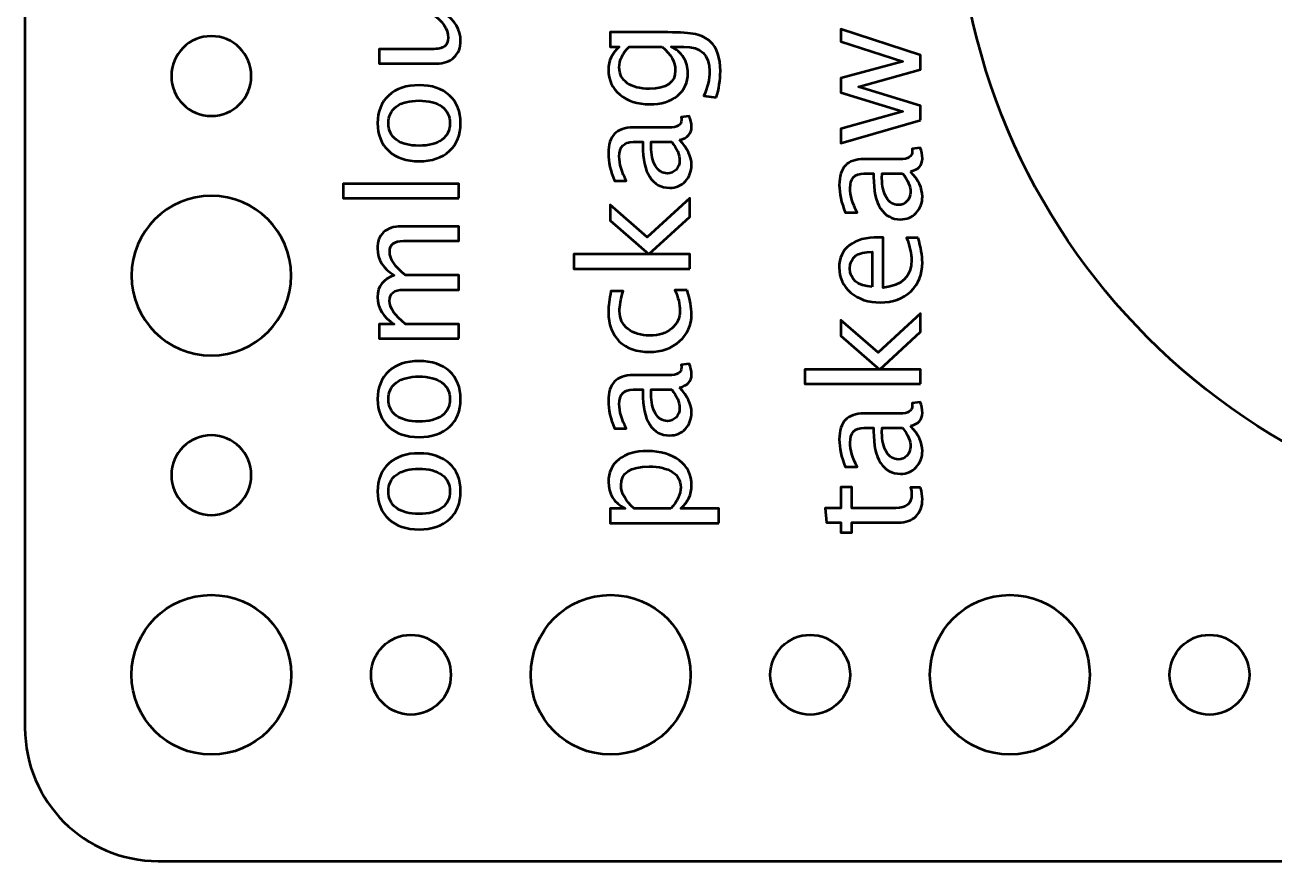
# Model space of a CAD drawing. Header units: centimetres. Extents: x -20.9 to 20.9, y -14.9 to 14.9.
# Drawn here: x -20.95 to -16.258, y -14.95 to -11.808 of the extents above; entities that cross this region are included whole.
import ezdxf

# ---------------------------------------------------------------- set-up
doc = ezdxf.new("R2010")
doc.units = ezdxf.units.CM
doc.header["$MEASUREMENT"] = 0
doc.layers.add('Layer 1', color=7, linetype='Continuous')

msp = doc.modelspace()

# ---------------------------------------------------------------- linework, layer by layer
at = {"layer": 'Layer 1', "lineweight": 53}
for centre, major_axis in [((-15, -11.25), (0, 2.45)), ((-20.24999, -14.25001), (0, 0.30001)), ((-18.74999, -14.25001), (0, 0.30001)), ((-17.24999, -14.25001), (0, 0.30001)), ((-19.5, -14.25), (0, 0.15)), ((-18, -14.25), (0, 0.15)), ((-16.5, -14.25), (0, 0.15))]:
    msp.add_ellipse(centre, major_axis=major_axis, ratio=1, dxfattribs=at)
for points, knots in [([(-20.95, -14.45), (-20.95, -14.45), (-20.95, 14.45), (-20.95, 14.45), (-20.95, 14.45), (-20.95, 14.72614), (-20.72614, 14.95), (-20.45, 14.95), (-20.45, 14.95), (-20.45, 14.95), (-0.55, 14.95), (-0.55, 14.95), (-0.55, 14.95), (-0.27386, 14.95), (-0.05, 14.72614), (-0.05, 14.45), (-0.05, 14.45), (-0.05, 14.45), (-0.05, -14.45), (-0.05, -14.45), (-0.05, -14.45), (-0.05, -14.72614), (-0.27386, -14.95), (-0.55, -14.95), (-0.55, -14.95), (-0.55, -14.95), (-20.45, -14.95), (-20.45, -14.95), (-20.45, -14.95), (-20.72614, -14.95), (-20.95, -14.72614), (-20.95, -14.45)], [0, 0, 0, 0, 0.1111111, 0.1111111, 0.1111111, 0.1111111, 0.2222222, 0.2222222, 0.2222222, 0.2222222, 0.3333333, 0.3333333, 0.3333333, 0.3333333, 0.4444444, 0.4444444, 0.4444444, 0.4444444, 0.5555556, 0.5555556, 0.5555556, 0.5555556, 0.6666667, 0.6666667, 0.6666667, 0.6666667, 0.7777778, 0.7777778, 0.7777778, 0.7777778, 1, 1, 1, 1]), ([(-20.4, -12), (-20.4, -11.91716), (-20.33284, -11.85), (-20.25, -11.85), (-20.25, -11.85), (-20.16716, -11.85), (-20.1, -11.91716), (-20.1, -12), (-20.1, -12), (-20.1, -12.08284), (-20.16716, -12.15), (-20.25, -12.15), (-20.25, -12.15), (-20.33284, -12.15), (-20.4, -12.08284), (-20.4, -12)], [0, 0, 0, 0, 0.2, 0.2, 0.2, 0.2, 0.4, 0.4, 0.4, 0.4, 0.6, 0.6, 0.6, 0.6, 1, 1, 1, 1]), ([(-20.55, -12.75), (-20.55, -12.58431), (-20.41569, -12.45), (-20.25, -12.45), (-20.25, -12.45), (-20.08431, -12.45), (-19.95, -12.58431), (-19.95, -12.75), (-19.95, -12.75), (-19.95, -12.91569), (-20.08431, -13.05), (-20.25, -13.05), (-20.25, -13.05), (-20.41569, -13.05), (-20.55, -12.91569), (-20.55, -12.75)], [0, 0, 0, 0, 0.2, 0.2, 0.2, 0.2, 0.4, 0.4, 0.4, 0.4, 0.6, 0.6, 0.6, 0.6, 1, 1, 1, 1]), ([(-20.4, -13.5), (-20.4, -13.41716), (-20.33284, -13.35), (-20.25, -13.35), (-20.25, -13.35), (-20.16716, -13.35), (-20.1, -13.41716), (-20.1, -13.5), (-20.1, -13.5), (-20.1, -13.58284), (-20.16716, -13.65), (-20.25, -13.65), (-20.25, -13.65), (-20.33284, -13.65), (-20.4, -13.58284), (-20.4, -13.5)], [0, 0, 0, 0, 0.2, 0.2, 0.2, 0.2, 0.4, 0.4, 0.4, 0.4, 0.6, 0.6, 0.6, 0.6, 1, 1, 1, 1])]:
    msp.add_open_spline(points, degree=3, knots=knots, dxfattribs=at)
at = {"layer": 'Layer 1', "color": 5, "lineweight": 53}
for points, knots in [([(-19.31998, -11.76203), (-19.31998, -11.76203), (-19.37624, -11.76203), (-19.37624, -11.76203), (-19.37624, -11.76203), (-19.33419, -11.79091), (-19.31321, -11.826), (-19.31321, -11.8672), (-19.31321, -11.8672), (-19.31321, -11.89336), (-19.32139, -11.91415), (-19.33785, -11.92957), (-19.33785, -11.92957), (-19.35432, -11.9451), (-19.37642, -11.95281), (-19.40436, -11.95281), (-19.40436, -11.95281), (-19.40436, -11.95281), (-19.61913, -11.95281), (-19.61913, -11.95281), (-19.61913, -11.95281), (-19.61913, -11.95281), (-19.61913, -11.89862), (-19.61913, -11.89862), (-19.61913, -11.89862), (-19.61913, -11.89862), (-19.42205, -11.89862), (-19.42205, -11.89862), (-19.42205, -11.89862), (-19.39957, -11.89862), (-19.38367, -11.89533), (-19.37426, -11.88884), (-19.37426, -11.88884), (-19.36476, -11.88226), (-19.36006, -11.87134), (-19.36006, -11.85601), (-19.36006, -11.85601), (-19.36006, -11.8229), (-19.38179, -11.79147), (-19.42534, -11.76203), (-19.42534, -11.76203), (-19.42534, -11.76203), (-19.61913, -11.76203), (-19.61913, -11.76203), (-19.61913, -11.76203), (-19.61913, -11.76203), (-19.61913, -11.70784), (-19.61913, -11.70784), (-19.61913, -11.70784), (-19.61913, -11.70784), (-19.31998, -11.70784), (-19.31998, -11.70784), (-19.31998, -11.70784), (-19.31998, -11.70784), (-19.31998, -11.76203), (-19.31998, -11.76203)], [0, 0, 0, 0, 0.0666667, 0.0666667, 0.0666667, 0.0666667, 0.1333333, 0.1333333, 0.1333333, 0.1333333, 0.2, 0.2, 0.2, 0.2, 0.2666667, 0.2666667, 0.2666667, 0.2666667, 0.3333333, 0.3333333, 0.3333333, 0.3333333, 0.4, 0.4, 0.4, 0.4, 0.4666667, 0.4666667, 0.4666667, 0.4666667, 0.5333333, 0.5333333, 0.5333333, 0.5333333, 0.6, 0.6, 0.6, 0.6, 0.6666667, 0.6666667, 0.6666667, 0.6666667, 0.7333333, 0.7333333, 0.7333333, 0.7333333, 0.8, 0.8, 0.8, 0.8, 0.8666667, 0.8666667, 0.8666667, 0.8666667, 1, 1, 1, 1]), ([(-17.58528, -12.16597), (-17.58528, -12.16597), (-17.88443, -12.25176), (-17.88443, -12.25176), (-17.88443, -12.25176), (-17.88443, -12.25176), (-17.88443, -12.19889), (-17.88443, -12.19889), (-17.88443, -12.19889), (-17.88443, -12.19889), (-17.65217, -12.13314), (-17.65217, -12.13314), (-17.65217, -12.13314), (-17.65217, -12.13314), (-17.88443, -12.06221), (-17.88443, -12.06221), (-17.88443, -12.06221), (-17.88443, -12.06221), (-17.88443, -12.00802), (-17.88443, -12.00802), (-17.88443, -12.00802), (-17.88443, -12.00802), (-17.65254, -11.94565), (-17.65254, -11.94565), (-17.65254, -11.94565), (-17.65254, -11.94565), (-17.88443, -11.8702), (-17.88443, -11.8702), (-17.88443, -11.8702), (-17.88443, -11.8702), (-17.88443, -11.82392), (-17.88443, -11.82392), (-17.88443, -11.82392), (-17.88443, -11.82392), (-17.58528, -11.92157), (-17.58528, -11.92157), (-17.58528, -11.92157), (-17.58528, -11.92157), (-17.58528, -11.97575), (-17.58528, -11.97575), (-17.58528, -11.97575), (-17.58528, -11.97575), (-17.81858, -12.03991), (-17.81858, -12.03991), (-17.81858, -12.03991), (-17.81858, -12.03991), (-17.58528, -12.11178), (-17.58528, -12.11178), (-17.58528, -12.11178), (-17.58528, -12.11178), (-17.58528, -12.16597), (-17.58528, -12.16597)], [0, 0, 0, 0, 0.0714286, 0.0714286, 0.0714286, 0.0714286, 0.1428571, 0.1428571, 0.1428571, 0.1428571, 0.2142857, 0.2142857, 0.2142857, 0.2142857, 0.2857143, 0.2857143, 0.2857143, 0.2857143, 0.3571429, 0.3571429, 0.3571429, 0.3571429, 0.4285714, 0.4285714, 0.4285714, 0.4285714, 0.5, 0.5, 0.5, 0.5, 0.5714286, 0.5714286, 0.5714286, 0.5714286, 0.6428571, 0.6428571, 0.6428571, 0.6428571, 0.7142857, 0.7142857, 0.7142857, 0.7142857, 0.7857143, 0.7857143, 0.7857143, 0.7857143, 0.8571429, 0.8571429, 0.8571429, 0.8571429, 1, 1, 1, 1]), ([(-18.35329, -12.08111), (-18.35329, -12.08111), (-18.40014, -12.07472), (-18.40014, -12.07472), (-18.40014, -12.07472), (-18.38546, -12.0433), (-18.37812, -12.01216), (-18.37812, -11.9814), (-18.37812, -11.9814), (-18.37812, -11.92034), (-18.41049, -11.88977), (-18.47511, -11.88977), (-18.47511, -11.88977), (-18.47511, -11.88977), (-18.52215, -11.88977), (-18.52215, -11.88977), (-18.52215, -11.88977), (-18.5023, -11.89918), (-18.48697, -11.91254), (-18.47596, -11.92994), (-18.47596, -11.92994), (-18.46495, -11.94734), (-18.4594, -11.96672), (-18.4594, -11.98808), (-18.4594, -11.98808), (-18.4594, -12.02429), (-18.47239, -12.05299), (-18.49835, -12.07415), (-18.49835, -12.07415), (-18.52431, -12.09532), (-18.5595, -12.10595), (-18.6039, -12.10595), (-18.6039, -12.10595), (-18.64934, -12.10595), (-18.6864, -12.09391), (-18.71509, -12.06983), (-18.71509, -12.06983), (-18.74369, -12.04565), (-18.75799, -12.01451), (-18.75799, -11.97622), (-18.75799, -11.97622), (-18.75799, -11.94273), (-18.74445, -11.91385), (-18.71726, -11.88977), (-18.71726, -11.88977), (-18.71726, -11.88977), (-18.75178, -11.88977), (-18.75178, -11.88977), (-18.75178, -11.88977), (-18.75178, -11.88977), (-18.75178, -11.83558), (-18.75178, -11.83558), (-18.75178, -11.83558), (-18.75178, -11.83558), (-18.53429, -11.83558), (-18.53429, -11.83558), (-18.53429, -11.83558), (-18.48753, -11.83558), (-18.45291, -11.83803), (-18.43043, -11.84292), (-18.43043, -11.84292), (-18.40795, -11.84772), (-18.38951, -11.85694), (-18.37521, -11.8703), (-18.37521, -11.8703), (-18.35009, -11.894), (-18.33748, -11.93107), (-18.33748, -11.9814), (-18.33748, -11.9814), (-18.33748, -12.01592), (-18.34275, -12.04913), (-18.35329, -12.08111)], [0, 0, 0, 0, 0.0526316, 0.0526316, 0.0526316, 0.0526316, 0.1052632, 0.1052632, 0.1052632, 0.1052632, 0.1578947, 0.1578947, 0.1578947, 0.1578947, 0.2105263, 0.2105263, 0.2105263, 0.2105263, 0.2631579, 0.2631579, 0.2631579, 0.2631579, 0.3157895, 0.3157895, 0.3157895, 0.3157895, 0.3684211, 0.3684211, 0.3684211, 0.3684211, 0.4210526, 0.4210526, 0.4210526, 0.4210526, 0.4736842, 0.4736842, 0.4736842, 0.4736842, 0.5263158, 0.5263158, 0.5263158, 0.5263158, 0.5789474, 0.5789474, 0.5789474, 0.5789474, 0.6315789, 0.6315789, 0.6315789, 0.6315789, 0.6842105, 0.6842105, 0.6842105, 0.6842105, 0.7368421, 0.7368421, 0.7368421, 0.7368421, 0.7894737, 0.7894737, 0.7894737, 0.7894737, 0.8421053, 0.8421053, 0.8421053, 0.8421053, 0.8947368, 0.8947368, 0.8947368, 0.8947368, 1, 1, 1, 1]), ([(-18.55611, -11.88977), (-18.55611, -11.88977), (-18.68019, -11.88977), (-18.68019, -11.88977), (-18.68019, -11.88977), (-18.70493, -11.91366), (-18.71735, -11.93972), (-18.71735, -11.96785), (-18.71735, -11.96785), (-18.71735, -11.99287), (-18.70738, -12.01244), (-18.68734, -12.02655), (-18.68734, -12.02655), (-18.6674, -12.04076), (-18.63965, -12.04781), (-18.60428, -12.04781), (-18.60428, -12.04781), (-18.53927, -12.04781), (-18.50682, -12.02476), (-18.50682, -11.97857), (-18.50682, -11.97857), (-18.50682, -11.94715), (-18.52328, -11.91752), (-18.55611, -11.88977)], [0, 0, 0, 0, 0.1428571, 0.1428571, 0.1428571, 0.1428571, 0.2857143, 0.2857143, 0.2857143, 0.2857143, 0.4285714, 0.4285714, 0.4285714, 0.4285714, 0.5714286, 0.5714286, 0.5714286, 0.5714286, 0.7142857, 0.7142857, 0.7142857, 0.7142857, 1, 1, 1, 1]), ([(-19.31321, -12.17708), (-19.31321, -12.22101), (-19.32722, -12.25582), (-19.35526, -12.2814), (-19.35526, -12.2814), (-19.38329, -12.30709), (-19.42139, -12.31988), (-19.46946, -12.31988), (-19.46946, -12.31988), (-19.51744, -12.31988), (-19.55545, -12.30709), (-19.58339, -12.2814), (-19.58339, -12.2814), (-19.61133, -12.25582), (-19.62534, -12.22101), (-19.62534, -12.17708), (-19.62534, -12.17708), (-19.62534, -12.13314), (-19.61133, -12.09834), (-19.58339, -12.07275), (-19.58339, -12.07275), (-19.55545, -12.04707), (-19.51744, -12.03427), (-19.46946, -12.03427), (-19.46946, -12.03427), (-19.42139, -12.03427), (-19.38329, -12.04707), (-19.35526, -12.07275), (-19.35526, -12.07275), (-19.32722, -12.09834), (-19.31321, -12.13314), (-19.31321, -12.17708)], [0, 0, 0, 0, 0.1111111, 0.1111111, 0.1111111, 0.1111111, 0.2222222, 0.2222222, 0.2222222, 0.2222222, 0.3333333, 0.3333333, 0.3333333, 0.3333333, 0.4444444, 0.4444444, 0.4444444, 0.4444444, 0.5555556, 0.5555556, 0.5555556, 0.5555556, 0.6666667, 0.6666667, 0.6666667, 0.6666667, 0.7777778, 0.7777778, 0.7777778, 0.7777778, 1, 1, 1, 1]), ([(-19.35385, -12.17717), (-19.35385, -12.15036), (-19.36391, -12.12948), (-19.38414, -12.11461), (-19.38414, -12.11461), (-19.40427, -12.09984), (-19.43277, -12.09241), (-19.46946, -12.09241), (-19.46946, -12.09241), (-19.50606, -12.09241), (-19.53447, -12.09984), (-19.5546, -12.11461), (-19.5546, -12.11461), (-19.57464, -12.12948), (-19.5847, -12.15036), (-19.5847, -12.17717), (-19.5847, -12.17717), (-19.5847, -12.20408), (-19.57464, -12.22496), (-19.5546, -12.23964), (-19.5546, -12.23964), (-19.53447, -12.25441), (-19.50606, -12.26174), (-19.46946, -12.26174), (-19.46946, -12.26174), (-19.43277, -12.26174), (-19.40427, -12.25441), (-19.38414, -12.23964), (-19.38414, -12.23964), (-19.36391, -12.22496), (-19.35385, -12.20408), (-19.35385, -12.17717)], [0, 0, 0, 0, 0.1111111, 0.1111111, 0.1111111, 0.1111111, 0.2222222, 0.2222222, 0.2222222, 0.2222222, 0.3333333, 0.3333333, 0.3333333, 0.3333333, 0.4444444, 0.4444444, 0.4444444, 0.4444444, 0.5555556, 0.5555556, 0.5555556, 0.5555556, 0.6666667, 0.6666667, 0.6666667, 0.6666667, 0.7777778, 0.7777778, 0.7777778, 0.7777778, 1, 1, 1, 1]), ([(-18.49073, -12.23972), (-18.46081, -12.27227), (-18.44586, -12.30359), (-18.44586, -12.3337), (-18.44586, -12.3337), (-18.44586, -12.35844), (-18.45357, -12.37904), (-18.46909, -12.39531), (-18.46909, -12.39531), (-18.48461, -12.41168), (-18.50418, -12.41987), (-18.52779, -12.41987), (-18.52779, -12.41987), (-18.56044, -12.41987), (-18.58556, -12.40613), (-18.60305, -12.37866), (-18.60305, -12.37866), (-18.62055, -12.35119), (-18.6293, -12.31178), (-18.6293, -12.26041), (-18.6293, -12.26041), (-18.6293, -12.26041), (-18.6293, -12.24771), (-18.6293, -12.24771), (-18.6293, -12.24771), (-18.6293, -12.24771), (-18.66533, -12.24771), (-18.66533, -12.24771), (-18.66533, -12.24771), (-18.70004, -12.24771), (-18.71735, -12.26578), (-18.71735, -12.30199), (-18.71735, -12.30199), (-18.71735, -12.33003), (-18.70851, -12.3607), (-18.69082, -12.3939), (-18.69082, -12.3939), (-18.69082, -12.3939), (-18.73541, -12.3939), (-18.73541, -12.3939), (-18.73541, -12.3939), (-18.75047, -12.3574), (-18.75799, -12.32297), (-18.75799, -12.29071), (-18.75799, -12.29071), (-18.75799, -12.2575), (-18.75047, -12.23294), (-18.73532, -12.21723), (-18.73532, -12.21723), (-18.72017, -12.20143), (-18.69684, -12.19353), (-18.66533, -12.19353), (-18.66533, -12.19353), (-18.66533, -12.19353), (-18.53015, -12.19353), (-18.53015, -12.19353), (-18.53015, -12.19353), (-18.4992, -12.19353), (-18.48367, -12.18403), (-18.48367, -12.16493), (-18.48367, -12.16493), (-18.48367, -12.16258), (-18.48405, -12.1591), (-18.4848, -12.15449), (-18.4848, -12.15449), (-18.4848, -12.15449), (-18.4547, -12.15063), (-18.4547, -12.15063), (-18.4547, -12.15063), (-18.44877, -12.16295), (-18.44586, -12.1765), (-18.44586, -12.19136), (-18.44586, -12.19136), (-18.44586, -12.21667), (-18.46081, -12.23276), (-18.49073, -12.23972)], [0, 0, 0, 0, 0.05, 0.05, 0.05, 0.05, 0.1, 0.1, 0.1, 0.1, 0.15, 0.15, 0.15, 0.15, 0.2, 0.2, 0.2, 0.2, 0.25, 0.25, 0.25, 0.25, 0.3, 0.3, 0.3, 0.3, 0.35, 0.35, 0.35, 0.35, 0.4, 0.4, 0.4, 0.4, 0.45, 0.45, 0.45, 0.45, 0.5, 0.5, 0.5, 0.5, 0.55, 0.55, 0.55, 0.55, 0.6, 0.6, 0.6, 0.6, 0.65, 0.65, 0.65, 0.65, 0.7, 0.7, 0.7, 0.7, 0.75, 0.75, 0.75, 0.75, 0.8, 0.8, 0.8, 0.8, 0.85, 0.85, 0.85, 0.85, 0.9, 0.9, 0.9, 0.9, 1, 1, 1, 1]), ([(-18.52027, -12.24771), (-18.52027, -12.24771), (-18.59713, -12.24771), (-18.59713, -12.24771), (-18.59713, -12.24771), (-18.59713, -12.24771), (-18.59769, -12.26512), (-18.59769, -12.26512), (-18.59769, -12.26512), (-18.59769, -12.29522), (-18.59214, -12.31949), (-18.58104, -12.33802), (-18.58104, -12.33802), (-18.56985, -12.35646), (-18.55508, -12.36568), (-18.53664, -12.36568), (-18.53664, -12.36568), (-18.52375, -12.36568), (-18.51284, -12.36107), (-18.5039, -12.35195), (-18.5039, -12.35195), (-18.49496, -12.34273), (-18.49045, -12.33153), (-18.49045, -12.31827), (-18.49045, -12.31827), (-18.49045, -12.29569), (-18.50042, -12.27217), (-18.52027, -12.24771)], [0, 0, 0, 0, 0.125, 0.125, 0.125, 0.125, 0.25, 0.25, 0.25, 0.25, 0.375, 0.375, 0.375, 0.375, 0.5, 0.5, 0.5, 0.5, 0.625, 0.625, 0.625, 0.625, 0.75, 0.75, 0.75, 0.75, 1, 1, 1, 1]), ([(-17.62338, -12.35844), (-17.59346, -12.39099), (-17.57851, -12.42231), (-17.57851, -12.45242), (-17.57851, -12.45242), (-17.57851, -12.47716), (-17.58622, -12.49776), (-17.60174, -12.51403), (-17.60174, -12.51403), (-17.61726, -12.5304), (-17.63683, -12.53859), (-17.66044, -12.53859), (-17.66044, -12.53859), (-17.69309, -12.53859), (-17.71821, -12.52485), (-17.7357, -12.49738), (-17.7357, -12.49738), (-17.7532, -12.46991), (-17.76195, -12.4305), (-17.76195, -12.37913), (-17.76195, -12.37913), (-17.76195, -12.37913), (-17.76195, -12.36643), (-17.76195, -12.36643), (-17.76195, -12.36643), (-17.76195, -12.36643), (-17.79798, -12.36643), (-17.79798, -12.36643), (-17.79798, -12.36643), (-17.83269, -12.36643), (-17.85, -12.3845), (-17.85, -12.42071), (-17.85, -12.42071), (-17.85, -12.44875), (-17.84116, -12.47942), (-17.82347, -12.51262), (-17.82347, -12.51262), (-17.82347, -12.51262), (-17.86806, -12.51262), (-17.86806, -12.51262), (-17.86806, -12.51262), (-17.88312, -12.47612), (-17.89064, -12.44169), (-17.89064, -12.40943), (-17.89064, -12.40943), (-17.89064, -12.37622), (-17.88312, -12.35166), (-17.86797, -12.33595), (-17.86797, -12.33595), (-17.85282, -12.32015), (-17.82949, -12.31225), (-17.79798, -12.31225), (-17.79798, -12.31225), (-17.79798, -12.31225), (-17.6628, -12.31225), (-17.6628, -12.31225), (-17.6628, -12.31225), (-17.63185, -12.31225), (-17.61632, -12.30275), (-17.61632, -12.28365), (-17.61632, -12.28365), (-17.61632, -12.2813), (-17.6167, -12.27782), (-17.61745, -12.27321), (-17.61745, -12.27321), (-17.61745, -12.27321), (-17.58735, -12.26935), (-17.58735, -12.26935), (-17.58735, -12.26935), (-17.58142, -12.28167), (-17.57851, -12.29522), (-17.57851, -12.31008), (-17.57851, -12.31008), (-17.57851, -12.33539), (-17.59346, -12.35148), (-17.62338, -12.35844)], [0, 0, 0, 0, 0.05, 0.05, 0.05, 0.05, 0.1, 0.1, 0.1, 0.1, 0.15, 0.15, 0.15, 0.15, 0.2, 0.2, 0.2, 0.2, 0.25, 0.25, 0.25, 0.25, 0.3, 0.3, 0.3, 0.3, 0.35, 0.35, 0.35, 0.35, 0.4, 0.4, 0.4, 0.4, 0.45, 0.45, 0.45, 0.45, 0.5, 0.5, 0.5, 0.5, 0.55, 0.55, 0.55, 0.55, 0.6, 0.6, 0.6, 0.6, 0.65, 0.65, 0.65, 0.65, 0.7, 0.7, 0.7, 0.7, 0.75, 0.75, 0.75, 0.75, 0.8, 0.8, 0.8, 0.8, 0.85, 0.85, 0.85, 0.85, 0.9, 0.9, 0.9, 0.9, 1, 1, 1, 1]), ([(-17.65292, -12.36643), (-17.65292, -12.36643), (-17.72978, -12.36643), (-17.72978, -12.36643), (-17.72978, -12.36643), (-17.72978, -12.36643), (-17.73034, -12.38384), (-17.73034, -12.38384), (-17.73034, -12.38384), (-17.73034, -12.41394), (-17.72479, -12.43821), (-17.71369, -12.45674), (-17.71369, -12.45674), (-17.7025, -12.47518), (-17.68773, -12.4844), (-17.66929, -12.4844), (-17.66929, -12.4844), (-17.6564, -12.4844), (-17.64549, -12.47979), (-17.63655, -12.47067), (-17.63655, -12.47067), (-17.62761, -12.46145), (-17.6231, -12.45025), (-17.6231, -12.43699), (-17.6231, -12.43699), (-17.6231, -12.41441), (-17.63307, -12.39089), (-17.65292, -12.36643)], [0, 0, 0, 0, 0.125, 0.125, 0.125, 0.125, 0.25, 0.25, 0.25, 0.25, 0.375, 0.375, 0.375, 0.375, 0.5, 0.5, 0.5, 0.5, 0.625, 0.625, 0.625, 0.625, 0.75, 0.75, 0.75, 0.75, 1, 1, 1, 1]), ([(-19.31998, -12.45929), (-19.31998, -12.45929), (-19.75516, -12.45929), (-19.75516, -12.45929), (-19.75516, -12.45929), (-19.75516, -12.45929), (-19.75516, -12.40511), (-19.75516, -12.40511), (-19.75516, -12.40511), (-19.75516, -12.40511), (-19.31998, -12.40511), (-19.31998, -12.40511), (-19.31998, -12.40511), (-19.31998, -12.40511), (-19.31998, -12.45929), (-19.31998, -12.45929)], [0, 0, 0, 0, 0.2, 0.2, 0.2, 0.2, 0.4, 0.4, 0.4, 0.4, 0.6, 0.6, 0.6, 0.6, 1, 1, 1, 1]), ([(-18.45263, -12.72382), (-18.45263, -12.72382), (-18.88781, -12.72382), (-18.88781, -12.72382), (-18.88781, -12.72382), (-18.88781, -12.72382), (-18.88781, -12.66964), (-18.88781, -12.66964), (-18.88781, -12.66964), (-18.88781, -12.66964), (-18.60663, -12.66964), (-18.60663, -12.66964), (-18.60663, -12.66964), (-18.60663, -12.66964), (-18.75178, -12.54264), (-18.75178, -12.54264), (-18.75178, -12.54264), (-18.75178, -12.54264), (-18.75178, -12.48412), (-18.75178, -12.48412), (-18.75178, -12.48412), (-18.75178, -12.48412), (-18.61218, -12.60548), (-18.61218, -12.60548), (-18.61218, -12.60548), (-18.61218, -12.60548), (-18.45263, -12.45873), (-18.45263, -12.45873), (-18.45263, -12.45873), (-18.45263, -12.45873), (-18.45263, -12.52853), (-18.45263, -12.52853), (-18.45263, -12.52853), (-18.45263, -12.52853), (-18.60606, -12.66964), (-18.60606, -12.66964), (-18.60606, -12.66964), (-18.60606, -12.66964), (-18.45263, -12.66964), (-18.45263, -12.66964), (-18.45263, -12.66964), (-18.45263, -12.66964), (-18.45263, -12.72382), (-18.45263, -12.72382)], [0, 0, 0, 0, 0.0833333, 0.0833333, 0.0833333, 0.0833333, 0.1666667, 0.1666667, 0.1666667, 0.1666667, 0.25, 0.25, 0.25, 0.25, 0.3333333, 0.3333333, 0.3333333, 0.3333333, 0.4166667, 0.4166667, 0.4166667, 0.4166667, 0.5, 0.5, 0.5, 0.5, 0.5833333, 0.5833333, 0.5833333, 0.5833333, 0.6666667, 0.6666667, 0.6666667, 0.6666667, 0.75, 0.75, 0.75, 0.75, 0.8333333, 0.8333333, 0.8333333, 0.8333333, 1, 1, 1, 1]), ([(-19.31998, -12.98629), (-19.31998, -12.98629), (-19.61913, -12.98629), (-19.61913, -12.98629), (-19.61913, -12.98629), (-19.61913, -12.98629), (-19.61913, -12.93211), (-19.61913, -12.93211), (-19.61913, -12.93211), (-19.61913, -12.93211), (-19.5626, -12.93211), (-19.5626, -12.93211), (-19.5626, -12.93211), (-19.60446, -12.90567), (-19.62534, -12.87181), (-19.62534, -12.83032), (-19.62534, -12.83032), (-19.62534, -12.79034), (-19.60446, -12.76315), (-19.5626, -12.74866), (-19.5626, -12.74866), (-19.60483, -12.72298), (-19.62591, -12.68949), (-19.62591, -12.64838), (-19.62591, -12.64838), (-19.62591, -12.62214), (-19.61819, -12.60172), (-19.60267, -12.58714), (-19.60267, -12.58714), (-19.58715, -12.57256), (-19.56542, -12.56522), (-19.53748, -12.56522), (-19.53748, -12.56522), (-19.53748, -12.56522), (-19.31998, -12.56522), (-19.31998, -12.56522), (-19.31998, -12.56522), (-19.31998, -12.56522), (-19.31998, -12.61941), (-19.31998, -12.61941), (-19.31998, -12.61941), (-19.31998, -12.61941), (-19.52854, -12.61941), (-19.52854, -12.61941), (-19.52854, -12.61941), (-19.5626, -12.61941), (-19.57962, -12.63295), (-19.57962, -12.66005), (-19.57962, -12.66005), (-19.57962, -12.68818), (-19.55977, -12.71771), (-19.51998, -12.74866), (-19.51998, -12.74866), (-19.51998, -12.74866), (-19.31998, -12.74866), (-19.31998, -12.74866), (-19.31998, -12.74866), (-19.31998, -12.74866), (-19.31998, -12.80285), (-19.31998, -12.80285), (-19.31998, -12.80285), (-19.31998, -12.80285), (-19.52873, -12.80285), (-19.52873, -12.80285), (-19.52873, -12.80285), (-19.56307, -12.80285), (-19.58019, -12.81659), (-19.58019, -12.84415), (-19.58019, -12.84415), (-19.58019, -12.87152), (-19.56024, -12.90088), (-19.52026, -12.93211), (-19.52026, -12.93211), (-19.52026, -12.93211), (-19.31998, -12.93211), (-19.31998, -12.93211), (-19.31998, -12.93211), (-19.31998, -12.93211), (-19.31998, -12.98629), (-19.31998, -12.98629)], [0, 0, 0, 0, 0.047619, 0.047619, 0.047619, 0.047619, 0.0952381, 0.0952381, 0.0952381, 0.0952381, 0.1428571, 0.1428571, 0.1428571, 0.1428571, 0.1904762, 0.1904762, 0.1904762, 0.1904762, 0.2380952, 0.2380952, 0.2380952, 0.2380952, 0.2857143, 0.2857143, 0.2857143, 0.2857143, 0.3333333, 0.3333333, 0.3333333, 0.3333333, 0.3809524, 0.3809524, 0.3809524, 0.3809524, 0.4285714, 0.4285714, 0.4285714, 0.4285714, 0.4761905, 0.4761905, 0.4761905, 0.4761905, 0.5238095, 0.5238095, 0.5238095, 0.5238095, 0.5714286, 0.5714286, 0.5714286, 0.5714286, 0.6190476, 0.6190476, 0.6190476, 0.6190476, 0.6666667, 0.6666667, 0.6666667, 0.6666667, 0.7142857, 0.7142857, 0.7142857, 0.7142857, 0.7619048, 0.7619048, 0.7619048, 0.7619048, 0.8095238, 0.8095238, 0.8095238, 0.8095238, 0.8571429, 0.8571429, 0.8571429, 0.8571429, 0.9047619, 0.9047619, 0.9047619, 0.9047619, 1, 1, 1, 1]), ([(-17.59488, -12.60755), (-17.58396, -12.64395), (-17.57851, -12.67509), (-17.57851, -12.70106), (-17.57851, -12.70106), (-17.57851, -12.74536), (-17.59318, -12.78139), (-17.62244, -12.80915), (-17.62244, -12.80915), (-17.6517, -12.8369), (-17.68961, -12.85082), (-17.73627, -12.85082), (-17.73627, -12.85082), (-17.78152, -12.85082), (-17.81868, -12.83859), (-17.84774, -12.81404), (-17.84774, -12.81404), (-17.87672, -12.78948), (-17.89121, -12.75806), (-17.89121, -12.71978), (-17.89121, -12.71978), (-17.89121, -12.68356), (-17.87832, -12.65552), (-17.85254, -12.63577), (-17.85254, -12.63577), (-17.82677, -12.61601), (-17.79027, -12.60614), (-17.74295, -12.60614), (-17.74295, -12.60614), (-17.74295, -12.60614), (-17.72639, -12.60642), (-17.72639, -12.60642), (-17.72639, -12.60642), (-17.72639, -12.60642), (-17.72639, -12.79551), (-17.72639, -12.79551), (-17.72639, -12.79551), (-17.65489, -12.7876), (-17.61915, -12.7527), (-17.61915, -12.6909), (-17.61915, -12.6909), (-17.61915, -12.66822), (-17.62554, -12.64047), (-17.63834, -12.60755), (-17.63834, -12.60755), (-17.63834, -12.60755), (-17.59488, -12.60755), (-17.59488, -12.60755)], [0, 0, 0, 0, 0.0769231, 0.0769231, 0.0769231, 0.0769231, 0.1538462, 0.1538462, 0.1538462, 0.1538462, 0.2307692, 0.2307692, 0.2307692, 0.2307692, 0.3076923, 0.3076923, 0.3076923, 0.3076923, 0.3846154, 0.3846154, 0.3846154, 0.3846154, 0.4615385, 0.4615385, 0.4615385, 0.4615385, 0.5384615, 0.5384615, 0.5384615, 0.5384615, 0.6153846, 0.6153846, 0.6153846, 0.6153846, 0.6923077, 0.6923077, 0.6923077, 0.6923077, 0.7692308, 0.7692308, 0.7692308, 0.7692308, 0.8461538, 0.8461538, 0.8461538, 0.8461538, 1, 1, 1, 1]), ([(-17.76703, -12.79268), (-17.76703, -12.79268), (-17.76703, -12.6606), (-17.76703, -12.6606), (-17.76703, -12.6606), (-17.82272, -12.6606), (-17.85057, -12.68139), (-17.85057, -12.72288), (-17.85057, -12.72288), (-17.85057, -12.76465), (-17.82272, -12.78789), (-17.76703, -12.79268)], [0, 0, 0, 0, 0.25, 0.25, 0.25, 0.25, 0.5, 0.5, 0.5, 0.5, 1, 1, 1, 1]), ([(-18.46166, -12.8052), (-18.45112, -12.84029), (-18.44586, -12.87058), (-18.44586, -12.89607), (-18.44586, -12.89607), (-18.44586, -12.93653), (-18.46081, -12.97002), (-18.49064, -12.99664), (-18.49064, -12.99664), (-18.52055, -13.02326), (-18.55827, -13.03662), (-18.60371, -13.03662), (-18.60371, -13.03662), (-18.65225, -13.03662), (-18.69017, -13.02345), (-18.71726, -12.99711), (-18.71726, -12.99711), (-18.74445, -12.97077), (-18.75799, -12.93399), (-18.75799, -12.88676), (-18.75799, -12.88676), (-18.75799, -12.86353), (-18.75479, -12.83737), (-18.7484, -12.80859), (-18.7484, -12.80859), (-18.7484, -12.80859), (-18.70268, -12.80859), (-18.70268, -12.80859), (-18.70268, -12.80859), (-18.71171, -12.83916), (-18.71622, -12.86409), (-18.71622, -12.88328), (-18.71622, -12.88328), (-18.71622, -12.91113), (-18.70578, -12.93342), (-18.68499, -12.95007), (-18.68499, -12.95007), (-18.6642, -12.96672), (-18.63645, -12.9751), (-18.60183, -12.9751), (-18.60183, -12.9751), (-18.56825, -12.9751), (-18.54115, -12.96644), (-18.52036, -12.94923), (-18.52036, -12.94923), (-18.49967, -12.93201), (-18.48932, -12.90953), (-18.48932, -12.88159), (-18.48932, -12.88159), (-18.48932, -12.85685), (-18.49572, -12.83145), (-18.50851, -12.8052), (-18.50851, -12.8052), (-18.50851, -12.8052), (-18.46166, -12.8052), (-18.46166, -12.8052)], [0, 0, 0, 0, 0.0666667, 0.0666667, 0.0666667, 0.0666667, 0.1333333, 0.1333333, 0.1333333, 0.1333333, 0.2, 0.2, 0.2, 0.2, 0.2666667, 0.2666667, 0.2666667, 0.2666667, 0.3333333, 0.3333333, 0.3333333, 0.3333333, 0.4, 0.4, 0.4, 0.4, 0.4666667, 0.4666667, 0.4666667, 0.4666667, 0.5333333, 0.5333333, 0.5333333, 0.5333333, 0.6, 0.6, 0.6, 0.6, 0.6666667, 0.6666667, 0.6666667, 0.6666667, 0.7333333, 0.7333333, 0.7333333, 0.7333333, 0.8, 0.8, 0.8, 0.8, 0.8666667, 0.8666667, 0.8666667, 0.8666667, 1, 1, 1, 1]), ([(-17.58528, -13.15703), (-17.58528, -13.15703), (-18.02046, -13.15703), (-18.02046, -13.15703), (-18.02046, -13.15703), (-18.02046, -13.15703), (-18.02046, -13.10285), (-18.02046, -13.10285), (-18.02046, -13.10285), (-18.02046, -13.10285), (-17.73928, -13.10285), (-17.73928, -13.10285), (-17.73928, -13.10285), (-17.73928, -13.10285), (-17.88443, -12.97585), (-17.88443, -12.97585), (-17.88443, -12.97585), (-17.88443, -12.97585), (-17.88443, -12.91733), (-17.88443, -12.91733), (-17.88443, -12.91733), (-17.88443, -12.91733), (-17.74483, -13.03869), (-17.74483, -13.03869), (-17.74483, -13.03869), (-17.74483, -13.03869), (-17.58528, -12.89194), (-17.58528, -12.89194), (-17.58528, -12.89194), (-17.58528, -12.89194), (-17.58528, -12.96174), (-17.58528, -12.96174), (-17.58528, -12.96174), (-17.58528, -12.96174), (-17.73871, -13.10285), (-17.73871, -13.10285), (-17.73871, -13.10285), (-17.73871, -13.10285), (-17.58528, -13.10285), (-17.58528, -13.10285), (-17.58528, -13.10285), (-17.58528, -13.10285), (-17.58528, -13.15703), (-17.58528, -13.15703)], [0, 0, 0, 0, 0.0833333, 0.0833333, 0.0833333, 0.0833333, 0.1666667, 0.1666667, 0.1666667, 0.1666667, 0.25, 0.25, 0.25, 0.25, 0.3333333, 0.3333333, 0.3333333, 0.3333333, 0.4166667, 0.4166667, 0.4166667, 0.4166667, 0.5, 0.5, 0.5, 0.5, 0.5833333, 0.5833333, 0.5833333, 0.5833333, 0.6666667, 0.6666667, 0.6666667, 0.6666667, 0.75, 0.75, 0.75, 0.75, 0.8333333, 0.8333333, 0.8333333, 0.8333333, 1, 1, 1, 1]), ([(-19.31321, -13.21395), (-19.31321, -13.25788), (-19.32722, -13.29269), (-19.35526, -13.31827), (-19.35526, -13.31827), (-19.38329, -13.34396), (-19.42139, -13.35675), (-19.46946, -13.35675), (-19.46946, -13.35675), (-19.51744, -13.35675), (-19.55545, -13.34396), (-19.58339, -13.31827), (-19.58339, -13.31827), (-19.61133, -13.29269), (-19.62534, -13.25788), (-19.62534, -13.21395), (-19.62534, -13.21395), (-19.62534, -13.17001), (-19.61133, -13.13521), (-19.58339, -13.10962), (-19.58339, -13.10962), (-19.55545, -13.08394), (-19.51744, -13.07114), (-19.46946, -13.07114), (-19.46946, -13.07114), (-19.42139, -13.07114), (-19.38329, -13.08394), (-19.35526, -13.10962), (-19.35526, -13.10962), (-19.32722, -13.13521), (-19.31321, -13.17001), (-19.31321, -13.21395)], [0, 0, 0, 0, 0.1111111, 0.1111111, 0.1111111, 0.1111111, 0.2222222, 0.2222222, 0.2222222, 0.2222222, 0.3333333, 0.3333333, 0.3333333, 0.3333333, 0.4444444, 0.4444444, 0.4444444, 0.4444444, 0.5555556, 0.5555556, 0.5555556, 0.5555556, 0.6666667, 0.6666667, 0.6666667, 0.6666667, 0.7777778, 0.7777778, 0.7777778, 0.7777778, 1, 1, 1, 1]), ([(-18.49073, -13.17039), (-18.46081, -13.20294), (-18.44586, -13.23426), (-18.44586, -13.26437), (-18.44586, -13.26437), (-18.44586, -13.28911), (-18.45357, -13.30971), (-18.46909, -13.32598), (-18.46909, -13.32598), (-18.48461, -13.34235), (-18.50418, -13.35054), (-18.52779, -13.35054), (-18.52779, -13.35054), (-18.56044, -13.35054), (-18.58556, -13.3368), (-18.60305, -13.30933), (-18.60305, -13.30933), (-18.62055, -13.28186), (-18.6293, -13.24245), (-18.6293, -13.19108), (-18.6293, -13.19108), (-18.6293, -13.19108), (-18.6293, -13.17838), (-18.6293, -13.17838), (-18.6293, -13.17838), (-18.6293, -13.17838), (-18.66533, -13.17838), (-18.66533, -13.17838), (-18.66533, -13.17838), (-18.70004, -13.17838), (-18.71735, -13.19645), (-18.71735, -13.23266), (-18.71735, -13.23266), (-18.71735, -13.2607), (-18.70851, -13.29137), (-18.69082, -13.32457), (-18.69082, -13.32457), (-18.69082, -13.32457), (-18.73541, -13.32457), (-18.73541, -13.32457), (-18.73541, -13.32457), (-18.75047, -13.28807), (-18.75799, -13.25364), (-18.75799, -13.22138), (-18.75799, -13.22138), (-18.75799, -13.18817), (-18.75047, -13.16361), (-18.73532, -13.1479), (-18.73532, -13.1479), (-18.72017, -13.1321), (-18.69684, -13.1242), (-18.66533, -13.1242), (-18.66533, -13.1242), (-18.66533, -13.1242), (-18.53015, -13.1242), (-18.53015, -13.1242), (-18.53015, -13.1242), (-18.4992, -13.1242), (-18.48367, -13.1147), (-18.48367, -13.0956), (-18.48367, -13.0956), (-18.48367, -13.09325), (-18.48405, -13.08977), (-18.4848, -13.08516), (-18.4848, -13.08516), (-18.4848, -13.08516), (-18.4547, -13.0813), (-18.4547, -13.0813), (-18.4547, -13.0813), (-18.44877, -13.09362), (-18.44586, -13.10717), (-18.44586, -13.12203), (-18.44586, -13.12203), (-18.44586, -13.14734), (-18.46081, -13.16343), (-18.49073, -13.17039)], [0, 0, 0, 0, 0.05, 0.05, 0.05, 0.05, 0.1, 0.1, 0.1, 0.1, 0.15, 0.15, 0.15, 0.15, 0.2, 0.2, 0.2, 0.2, 0.25, 0.25, 0.25, 0.25, 0.3, 0.3, 0.3, 0.3, 0.35, 0.35, 0.35, 0.35, 0.4, 0.4, 0.4, 0.4, 0.45, 0.45, 0.45, 0.45, 0.5, 0.5, 0.5, 0.5, 0.55, 0.55, 0.55, 0.55, 0.6, 0.6, 0.6, 0.6, 0.65, 0.65, 0.65, 0.65, 0.7, 0.7, 0.7, 0.7, 0.75, 0.75, 0.75, 0.75, 0.8, 0.8, 0.8, 0.8, 0.85, 0.85, 0.85, 0.85, 0.9, 0.9, 0.9, 0.9, 1, 1, 1, 1]), ([(-19.35385, -13.21404), (-19.35385, -13.18723), (-19.36391, -13.16635), (-19.38414, -13.15148), (-19.38414, -13.15148), (-19.40427, -13.13671), (-19.43277, -13.12928), (-19.46946, -13.12928), (-19.46946, -13.12928), (-19.50606, -13.12928), (-19.53447, -13.13671), (-19.5546, -13.15148), (-19.5546, -13.15148), (-19.57464, -13.16635), (-19.5847, -13.18723), (-19.5847, -13.21404), (-19.5847, -13.21404), (-19.5847, -13.24095), (-19.57464, -13.26183), (-19.5546, -13.27651), (-19.5546, -13.27651), (-19.53447, -13.29128), (-19.50606, -13.29861), (-19.46946, -13.29861), (-19.46946, -13.29861), (-19.43277, -13.29861), (-19.40427, -13.29128), (-19.38414, -13.27651), (-19.38414, -13.27651), (-19.36391, -13.26183), (-19.35385, -13.24095), (-19.35385, -13.21404)], [0, 0, 0, 0, 0.1111111, 0.1111111, 0.1111111, 0.1111111, 0.2222222, 0.2222222, 0.2222222, 0.2222222, 0.3333333, 0.3333333, 0.3333333, 0.3333333, 0.4444444, 0.4444444, 0.4444444, 0.4444444, 0.5555556, 0.5555556, 0.5555556, 0.5555556, 0.6666667, 0.6666667, 0.6666667, 0.6666667, 0.7777778, 0.7777778, 0.7777778, 0.7777778, 1, 1, 1, 1]), ([(-18.52027, -13.17838), (-18.52027, -13.17838), (-18.59713, -13.17838), (-18.59713, -13.17838), (-18.59713, -13.17838), (-18.59713, -13.17838), (-18.59769, -13.19579), (-18.59769, -13.19579), (-18.59769, -13.19579), (-18.59769, -13.22589), (-18.59214, -13.25016), (-18.58104, -13.26869), (-18.58104, -13.26869), (-18.56985, -13.28713), (-18.55508, -13.29635), (-18.53664, -13.29635), (-18.53664, -13.29635), (-18.52375, -13.29635), (-18.51284, -13.29174), (-18.5039, -13.28262), (-18.5039, -13.28262), (-18.49496, -13.2734), (-18.49045, -13.2622), (-18.49045, -13.24894), (-18.49045, -13.24894), (-18.49045, -13.22636), (-18.50042, -13.20284), (-18.52027, -13.17838)], [0, 0, 0, 0, 0.125, 0.125, 0.125, 0.125, 0.25, 0.25, 0.25, 0.25, 0.375, 0.375, 0.375, 0.375, 0.5, 0.5, 0.5, 0.5, 0.625, 0.625, 0.625, 0.625, 0.75, 0.75, 0.75, 0.75, 1, 1, 1, 1]), ([(-17.62338, -13.31451), (-17.59346, -13.34706), (-17.57851, -13.37838), (-17.57851, -13.40849), (-17.57851, -13.40849), (-17.57851, -13.43323), (-17.58622, -13.45383), (-17.60174, -13.4701), (-17.60174, -13.4701), (-17.61726, -13.48647), (-17.63683, -13.49466), (-17.66044, -13.49466), (-17.66044, -13.49466), (-17.69309, -13.49466), (-17.71821, -13.48092), (-17.7357, -13.45345), (-17.7357, -13.45345), (-17.7532, -13.42598), (-17.76195, -13.38657), (-17.76195, -13.3352), (-17.76195, -13.3352), (-17.76195, -13.3352), (-17.76195, -13.3225), (-17.76195, -13.3225), (-17.76195, -13.3225), (-17.76195, -13.3225), (-17.79798, -13.3225), (-17.79798, -13.3225), (-17.79798, -13.3225), (-17.83269, -13.3225), (-17.85, -13.34057), (-17.85, -13.37678), (-17.85, -13.37678), (-17.85, -13.40482), (-17.84116, -13.43549), (-17.82347, -13.46869), (-17.82347, -13.46869), (-17.82347, -13.46869), (-17.86806, -13.46869), (-17.86806, -13.46869), (-17.86806, -13.46869), (-17.88312, -13.43219), (-17.89064, -13.39776), (-17.89064, -13.3655), (-17.89064, -13.3655), (-17.89064, -13.33229), (-17.88312, -13.30773), (-17.86797, -13.29202), (-17.86797, -13.29202), (-17.85282, -13.27622), (-17.82949, -13.26832), (-17.79798, -13.26832), (-17.79798, -13.26832), (-17.79798, -13.26832), (-17.6628, -13.26832), (-17.6628, -13.26832), (-17.6628, -13.26832), (-17.63185, -13.26832), (-17.61632, -13.25882), (-17.61632, -13.23972), (-17.61632, -13.23972), (-17.61632, -13.23737), (-17.6167, -13.23389), (-17.61745, -13.22928), (-17.61745, -13.22928), (-17.61745, -13.22928), (-17.58735, -13.22542), (-17.58735, -13.22542), (-17.58735, -13.22542), (-17.58142, -13.23774), (-17.57851, -13.25129), (-17.57851, -13.26615), (-17.57851, -13.26615), (-17.57851, -13.29146), (-17.59346, -13.30755), (-17.62338, -13.31451)], [0, 0, 0, 0, 0.05, 0.05, 0.05, 0.05, 0.1, 0.1, 0.1, 0.1, 0.15, 0.15, 0.15, 0.15, 0.2, 0.2, 0.2, 0.2, 0.25, 0.25, 0.25, 0.25, 0.3, 0.3, 0.3, 0.3, 0.35, 0.35, 0.35, 0.35, 0.4, 0.4, 0.4, 0.4, 0.45, 0.45, 0.45, 0.45, 0.5, 0.5, 0.5, 0.5, 0.55, 0.55, 0.55, 0.55, 0.6, 0.6, 0.6, 0.6, 0.65, 0.65, 0.65, 0.65, 0.7, 0.7, 0.7, 0.7, 0.75, 0.75, 0.75, 0.75, 0.8, 0.8, 0.8, 0.8, 0.85, 0.85, 0.85, 0.85, 0.9, 0.9, 0.9, 0.9, 1, 1, 1, 1]), ([(-17.65292, -13.3225), (-17.65292, -13.3225), (-17.72978, -13.3225), (-17.72978, -13.3225), (-17.72978, -13.3225), (-17.72978, -13.3225), (-17.73034, -13.33991), (-17.73034, -13.33991), (-17.73034, -13.33991), (-17.73034, -13.37001), (-17.72479, -13.39428), (-17.71369, -13.41281), (-17.71369, -13.41281), (-17.7025, -13.43125), (-17.68773, -13.44047), (-17.66929, -13.44047), (-17.66929, -13.44047), (-17.6564, -13.44047), (-17.64549, -13.43586), (-17.63655, -13.42674), (-17.63655, -13.42674), (-17.62761, -13.41752), (-17.6231, -13.40632), (-17.6231, -13.39306), (-17.6231, -13.39306), (-17.6231, -13.37048), (-17.63307, -13.34696), (-17.65292, -13.3225)], [0, 0, 0, 0, 0.125, 0.125, 0.125, 0.125, 0.25, 0.25, 0.25, 0.25, 0.375, 0.375, 0.375, 0.375, 0.5, 0.5, 0.5, 0.5, 0.625, 0.625, 0.625, 0.625, 0.75, 0.75, 0.75, 0.75, 1, 1, 1, 1]), ([(-19.31321, -13.5607), (-19.31321, -13.60463), (-19.32722, -13.63944), (-19.35526, -13.66502), (-19.35526, -13.66502), (-19.38329, -13.69071), (-19.42139, -13.7035), (-19.46946, -13.7035), (-19.46946, -13.7035), (-19.51744, -13.7035), (-19.55545, -13.69071), (-19.58339, -13.66502), (-19.58339, -13.66502), (-19.61133, -13.63944), (-19.62534, -13.60463), (-19.62534, -13.5607), (-19.62534, -13.5607), (-19.62534, -13.51676), (-19.61133, -13.48196), (-19.58339, -13.45637), (-19.58339, -13.45637), (-19.55545, -13.43069), (-19.51744, -13.41789), (-19.46946, -13.41789), (-19.46946, -13.41789), (-19.42139, -13.41789), (-19.38329, -13.43069), (-19.35526, -13.45637), (-19.35526, -13.45637), (-19.32722, -13.48196), (-19.31321, -13.51676), (-19.31321, -13.5607)], [0, 0, 0, 0, 0.1111111, 0.1111111, 0.1111111, 0.1111111, 0.2222222, 0.2222222, 0.2222222, 0.2222222, 0.3333333, 0.3333333, 0.3333333, 0.3333333, 0.4444444, 0.4444444, 0.4444444, 0.4444444, 0.5555556, 0.5555556, 0.5555556, 0.5555556, 0.6666667, 0.6666667, 0.6666667, 0.6666667, 0.7777778, 0.7777778, 0.7777778, 0.7777778, 1, 1, 1, 1]), ([(-18.34369, -13.67979), (-18.34369, -13.67979), (-18.75178, -13.67979), (-18.75178, -13.67979), (-18.75178, -13.67979), (-18.75178, -13.67979), (-18.75178, -13.62561), (-18.75178, -13.62561), (-18.75178, -13.62561), (-18.75178, -13.62561), (-18.69525, -13.62561), (-18.69525, -13.62561), (-18.69525, -13.62561), (-18.73711, -13.60341), (-18.75799, -13.57001), (-18.75799, -13.52551), (-18.75799, -13.52551), (-18.75799, -13.48948), (-18.74492, -13.46117), (-18.71867, -13.44047), (-18.71867, -13.44047), (-18.69242, -13.41978), (-18.65658, -13.40943), (-18.61114, -13.40943), (-18.61114, -13.40943), (-18.56166, -13.40943), (-18.52168, -13.42119), (-18.49139, -13.44461), (-18.49139, -13.44461), (-18.461, -13.46803), (-18.44586, -13.49889), (-18.44586, -13.53708), (-18.44586, -13.53708), (-18.44586, -13.57255), (-18.4594, -13.60209), (-18.48659, -13.62561), (-18.48659, -13.62561), (-18.48659, -13.62561), (-18.34369, -13.62561), (-18.34369, -13.62561), (-18.34369, -13.62561), (-18.34369, -13.62561), (-18.34369, -13.67979), (-18.34369, -13.67979)], [0, 0, 0, 0, 0.0833333, 0.0833333, 0.0833333, 0.0833333, 0.1666667, 0.1666667, 0.1666667, 0.1666667, 0.25, 0.25, 0.25, 0.25, 0.3333333, 0.3333333, 0.3333333, 0.3333333, 0.4166667, 0.4166667, 0.4166667, 0.4166667, 0.5, 0.5, 0.5, 0.5, 0.5833333, 0.5833333, 0.5833333, 0.5833333, 0.6666667, 0.6666667, 0.6666667, 0.6666667, 0.75, 0.75, 0.75, 0.75, 0.8333333, 0.8333333, 0.8333333, 0.8333333, 1, 1, 1, 1]), ([(-19.35385, -13.56079), (-19.35385, -13.53398), (-19.36391, -13.5131), (-19.38414, -13.49823), (-19.38414, -13.49823), (-19.40427, -13.48346), (-19.43277, -13.47603), (-19.46946, -13.47603), (-19.46946, -13.47603), (-19.50606, -13.47603), (-19.53447, -13.48346), (-19.5546, -13.49823), (-19.5546, -13.49823), (-19.57464, -13.5131), (-19.5847, -13.53398), (-19.5847, -13.56079), (-19.5847, -13.56079), (-19.5847, -13.5877), (-19.57464, -13.60858), (-19.5546, -13.62326), (-19.5546, -13.62326), (-19.53447, -13.63803), (-19.50606, -13.64536), (-19.46946, -13.64536), (-19.46946, -13.64536), (-19.43277, -13.64536), (-19.40427, -13.63803), (-19.38414, -13.62326), (-19.38414, -13.62326), (-19.36391, -13.60858), (-19.35385, -13.5877), (-19.35385, -13.56079)], [0, 0, 0, 0, 0.1111111, 0.1111111, 0.1111111, 0.1111111, 0.2222222, 0.2222222, 0.2222222, 0.2222222, 0.3333333, 0.3333333, 0.3333333, 0.3333333, 0.4444444, 0.4444444, 0.4444444, 0.4444444, 0.5555556, 0.5555556, 0.5555556, 0.5555556, 0.6666667, 0.6666667, 0.6666667, 0.6666667, 0.7777778, 0.7777778, 0.7777778, 0.7777778, 1, 1, 1, 1]), ([(-18.52394, -13.62561), (-18.49901, -13.59767), (-18.4865, -13.57104), (-18.4865, -13.54574), (-18.4865, -13.54574), (-18.4865, -13.52081), (-18.49694, -13.50152), (-18.51773, -13.48798), (-18.51773, -13.48798), (-18.53852, -13.47434), (-18.56778, -13.46756), (-18.60559, -13.46756), (-18.60559, -13.46756), (-18.67558, -13.46756), (-18.71058, -13.49071), (-18.71058, -13.53699), (-18.71058, -13.53699), (-18.71058, -13.56728), (-18.69421, -13.59682), (-18.66138, -13.62561), (-18.66138, -13.62561), (-18.66138, -13.62561), (-18.52394, -13.62561), (-18.52394, -13.62561)], [0, 0, 0, 0, 0.1428571, 0.1428571, 0.1428571, 0.1428571, 0.2857143, 0.2857143, 0.2857143, 0.2857143, 0.4285714, 0.4285714, 0.4285714, 0.4285714, 0.5714286, 0.5714286, 0.5714286, 0.5714286, 0.7142857, 0.7142857, 0.7142857, 0.7142857, 1, 1, 1, 1]), ([(-17.58537, -13.54602), (-17.58076, -13.56277), (-17.57851, -13.57735), (-17.57851, -13.58967), (-17.57851, -13.58967), (-17.57851, -13.61733), (-17.58641, -13.63887), (-17.60221, -13.6543), (-17.60221, -13.6543), (-17.61802, -13.66982), (-17.63994, -13.67754), (-17.66806, -13.67754), (-17.66806, -13.67754), (-17.66806, -13.67754), (-17.84379, -13.67754), (-17.84379, -13.67754), (-17.84379, -13.67754), (-17.84379, -13.67754), (-17.84379, -13.71498), (-17.84379, -13.71498), (-17.84379, -13.71498), (-17.84379, -13.71498), (-17.88443, -13.71498), (-17.88443, -13.71498), (-17.88443, -13.71498), (-17.88443, -13.71498), (-17.88443, -13.67754), (-17.88443, -13.67754), (-17.88443, -13.67754), (-17.88443, -13.67754), (-17.93853, -13.67754), (-17.93853, -13.67754), (-17.93853, -13.67754), (-17.93853, -13.67754), (-17.9437, -13.62335), (-17.9437, -13.62335), (-17.9437, -13.62335), (-17.9437, -13.62335), (-17.88443, -13.62335), (-17.88443, -13.62335), (-17.88443, -13.62335), (-17.88443, -13.62335), (-17.88443, -13.54489), (-17.88443, -13.54489), (-17.88443, -13.54489), (-17.88443, -13.54489), (-17.84379, -13.54489), (-17.84379, -13.54489), (-17.84379, -13.54489), (-17.84379, -13.54489), (-17.84379, -13.62335), (-17.84379, -13.62335), (-17.84379, -13.62335), (-17.84379, -13.62335), (-17.67785, -13.62335), (-17.67785, -13.62335), (-17.67785, -13.62335), (-17.63871, -13.62335), (-17.61915, -13.60632), (-17.61915, -13.57236), (-17.61915, -13.57236), (-17.61915, -13.56512), (-17.62037, -13.55637), (-17.62272, -13.54602), (-17.62272, -13.54602), (-17.62272, -13.54602), (-17.58537, -13.54602), (-17.58537, -13.54602)], [0, 0, 0, 0, 0.0555556, 0.0555556, 0.0555556, 0.0555556, 0.1111111, 0.1111111, 0.1111111, 0.1111111, 0.1666667, 0.1666667, 0.1666667, 0.1666667, 0.2222222, 0.2222222, 0.2222222, 0.2222222, 0.2777778, 0.2777778, 0.2777778, 0.2777778, 0.3333333, 0.3333333, 0.3333333, 0.3333333, 0.3888889, 0.3888889, 0.3888889, 0.3888889, 0.4444444, 0.4444444, 0.4444444, 0.4444444, 0.5, 0.5, 0.5, 0.5, 0.5555556, 0.5555556, 0.5555556, 0.5555556, 0.6111111, 0.6111111, 0.6111111, 0.6111111, 0.6666667, 0.6666667, 0.6666667, 0.6666667, 0.7222222, 0.7222222, 0.7222222, 0.7222222, 0.7777778, 0.7777778, 0.7777778, 0.7777778, 0.8333333, 0.8333333, 0.8333333, 0.8333333, 0.8888889, 0.8888889, 0.8888889, 0.8888889, 1, 1, 1, 1])]:
    msp.add_open_spline(points, degree=3, knots=knots, dxfattribs=at)

doc.saveas('drawing.dxf')
